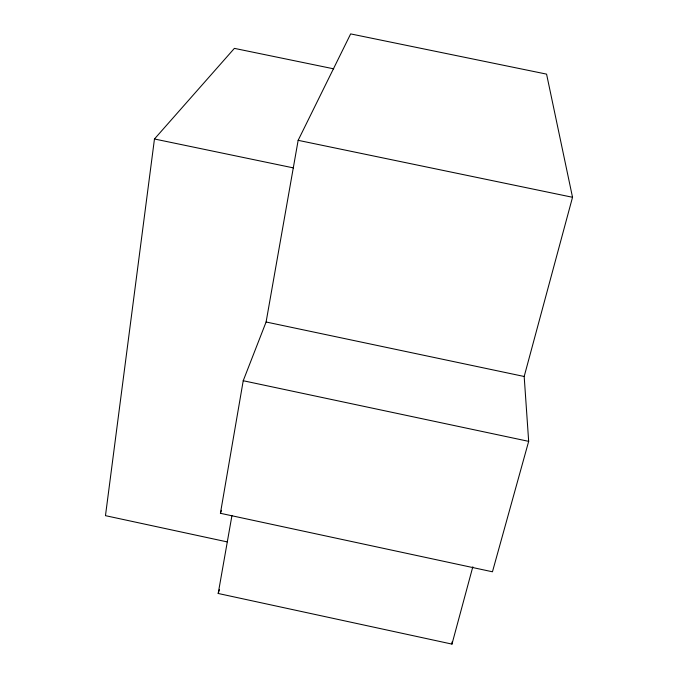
<?xml version="1.0" encoding="UTF-8"?>
<svg xmlns="http://www.w3.org/2000/svg" width="678" height="678" viewBox="0 0 678 678"><rect width="100%" height="100%" fill="white"/><g stroke="black" fill="none" stroke-linecap="round" stroke-linejoin="round"><path stroke-width="1.02" d="M231.952 515.534L218.197 593.479L451.972 644.1L452.04 641.99M333.703 68.834L234.393 48.367L154.465 138.99L105.471 515.661L227.155 541.891M220.418 513.297L243.224 380.731L266.098 321.999L298.151 140.329L350.653 33.9L546.57 74.122L572.529 197.281L524.179 376.485L528.67 441.353L492.457 571.791L220.418 513.297L221.46 510.322M451.972 644.1L472.82 566.8M218.197 593.479L219.486 589.453M298.151 140.329L572.529 197.281M154.465 138.99L293.574 167.932M266.098 321.999L524.179 376.485M243.224 380.731L528.67 441.353"/></g></svg>
